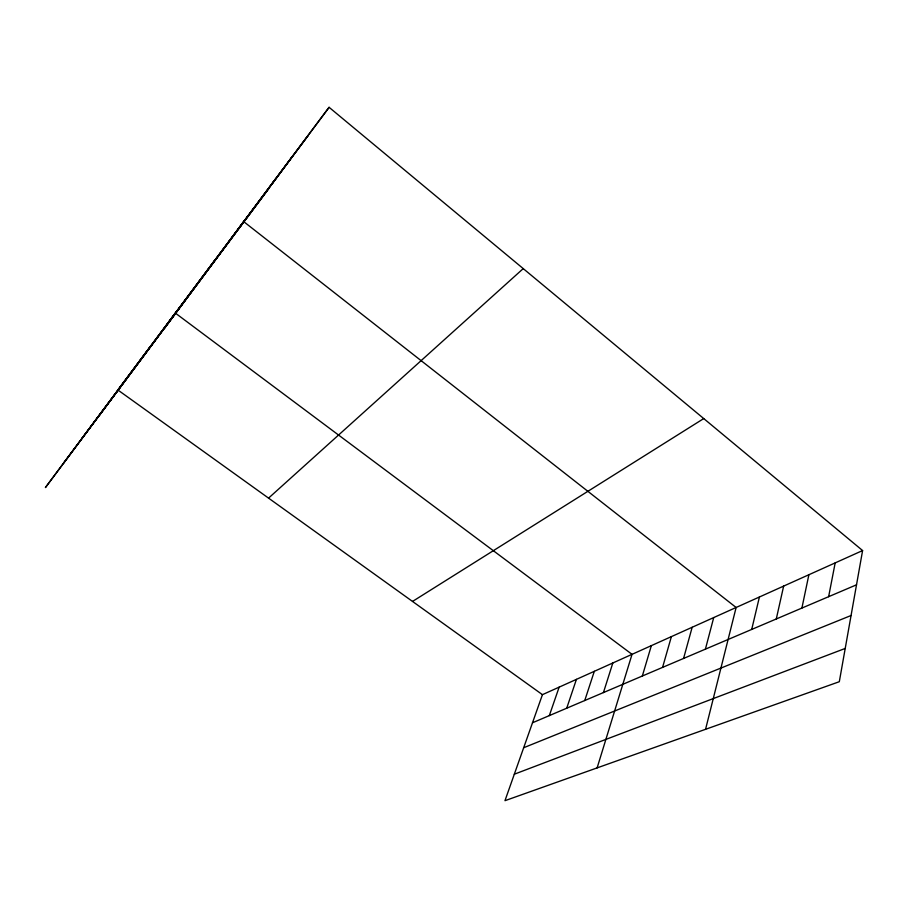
<?xml version="1.0" encoding="UTF-8"?>
<svg xmlns="http://www.w3.org/2000/svg" width="908" height="908" viewBox="0 0 908 908"><rect width="100%" height="100%" fill="white"/><g stroke="black" fill="none" stroke-linecap="round" stroke-linejoin="round"><path stroke-width="1.36" d="M862.6 550.554L839.31 681.715L504.962 800.686L542.439 694.665L862.6 550.554L329.093 107.314L117.858 389.975L542.439 694.665M828.629 596.692L835.178 562.903M801.9 608.065L808.88 574.741M776.283 618.972L783.649 586.091M751.71 629.437L759.417 596.999M705.561 729.306L736.127 607.486L243.673 221.609L164.609 328.219M705.403 649.152L713.722 617.565M683.576 658.448L692.157 627.28M662.568 667.403L671.387 636.633M642.331 676.017L651.354 645.645M597.124 767.896L632.036 654.339L175.323 313.067L99.369 415.433M603.434 692.577L612.832 662.976M584.752 700.533L594.309 671.318M566.717 708.206L576.421 679.366M549.317 715.617L559.146 687.152M238.486 228.771L275.464 179.08M271.583 184.494L292.489 156.301M329.093 107.314L45.4 487.585L150.978 345.653M167.81 323.327L214.594 260.528M81.731 438.643L308.073 135.678M63.605 463.057L268.632 188.909M268.564 498.117L523.235 268.609M412.527 601.437L703.734 418.577M532.497 722.779L856.516 584.809M523.689 747.727L851.068 615.51M514.325 774.206L845.223 648.437"/></g></svg>
